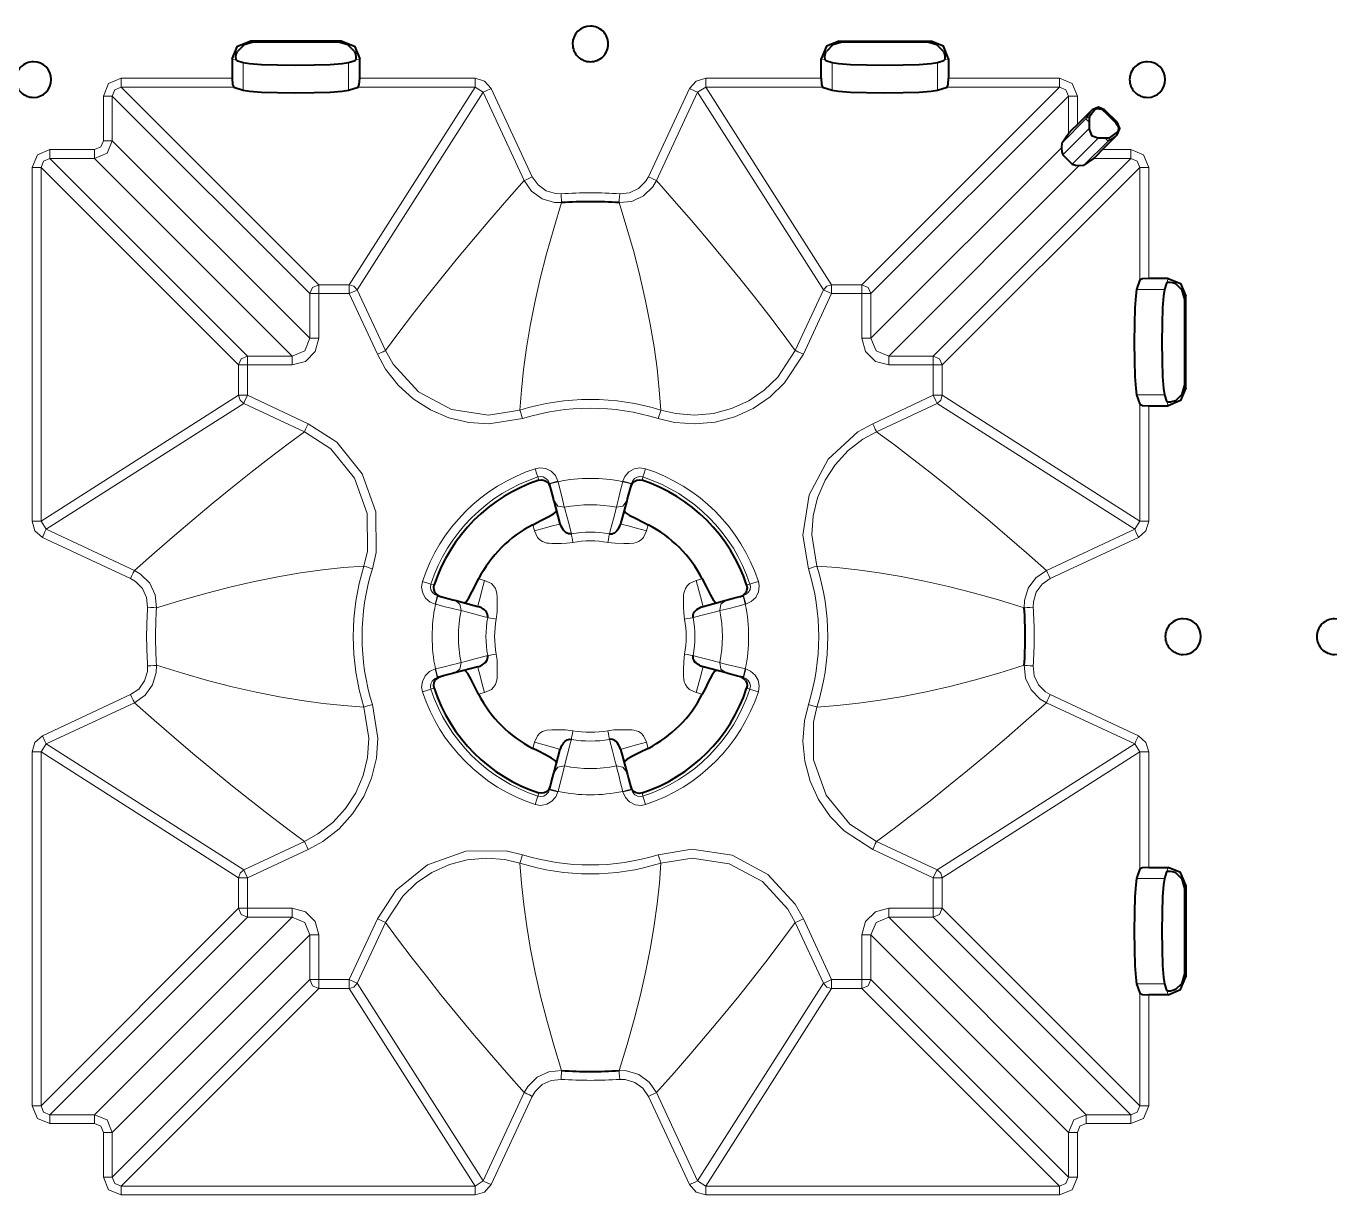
# Model space of a CAD drawing. Header units: millimetres. Extents: x 0 to 2941, y -405 to 1422.
# Drawn here: x 985.7 to 1132, y 135.5 to 266.7 of the extents above; entities that cross this region are included whole.
import ezdxf

# ---------------------------------------------------------------- set-up
doc = ezdxf.new("R2010")
doc.units = ezdxf.units.MM
doc.layers.add('FINE', color=9, linetype='Continuous')
doc.layers.add('OUTLINE', color=7, linetype='Continuous')

msp = doc.modelspace()

# ---------------------------------------------------------------- linework, layer by layer
at = {"layer": 'FINE', "lineweight": 9}
for p, q in [((1010.89, 265), (1011.24, 264.88)), ((1020.81, 264.88), (1021.17, 265)), ((1077.32, 264.88), (1076.97, 265)), ((1087.25, 265), (1086.89, 264.88)), ((1009.36, 262.86), (1008.88, 263.01)), ((1010.12, 259.49), (1010.12, 262.59)), ((1021.93, 262.59), (1021.93, 259.49)), ((1023.18, 263.01), (1022.69, 262.86)), ((1074.96, 263.01), (1075.44, 262.86)), ((1076.2, 262.59), (1076.2, 259.49)), ((1088.02, 259.49), (1088.02, 262.59)), ((1088.77, 262.86), (1089.26, 263.01)), ((996.42, 260.84), (1008.88, 260.84)), ((1023.18, 260.84), (1036.13, 260.84)), ((1062.01, 260.84), (1074.96, 260.84)), ((1089.26, 260.84), (1101.71, 260.84)), ((996.42, 259.84), (1018.59, 237.67)), ((1009.04, 259.84), (996.42, 259.84)), ((1022, 237.67), (1036.13, 259.84)), ((1037.03, 259.26), (1022.91, 237.09)), ((1036.13, 259.84), (1023.01, 259.84)), ((1037.03, 259.26), (1036.13, 259.84)), ((1041.65, 249.36), (1037.03, 259.26)), ((1037.94, 259.68), (1042.55, 249.78)), ((1055.58, 249.78), (1060.2, 259.68)), ((1061.1, 259.26), (1056.48, 249.36)), ((1062.01, 259.84), (1061.1, 259.26)), ((1075.23, 237.09), (1061.1, 259.26)), ((1062.01, 259.84), (1076.13, 237.67)), ((1075.12, 259.84), (1062.01, 259.84)), ((1079.54, 237.67), (1101.71, 259.84)), ((1101.71, 259.84), (1089.09, 259.84)), ((994.42, 253.83), (994.42, 258.84)), ((1017.59, 236.67), (995.42, 258.84)), ((995.42, 258.84), (995.42, 253.83)), ((1103.71, 258.84), (1103.71, 255.66)), ((1104.66, 256.27), (1101.96, 253.57)), ((1106.67, 257.16), (1106.77, 257.31)), ((1102.06, 252.25), (1105.02, 255.21)), ((1108.19, 255.9), (1108.04, 255.8)), ((1106.08, 254.14), (1103.13, 251.18)), ((1104.44, 251.08), (1107.15, 253.79)), ((1107.15, 253.79), (1108.19, 254.48)), ((988.42, 252.84), (993.42, 252.84)), ((988.42, 251.84), (1010.59, 229.67)), ((993.42, 251.84), (988.42, 251.84)), ((1015.6, 229.67), (993.42, 251.84)), ((1106.54, 252.84), (1109.71, 252.84)), ((1009.59, 228.67), (987.42, 250.84)), ((987.42, 250.84), (987.42, 211.13)), ((1110.71, 250.84), (1088.54, 228.67)), ((1110.71, 238.22), (1110.71, 250.84)), ((1111.71, 250.84), (1111.71, 238.38)), ((1018.59, 237.67), (1022, 237.67)), ((1022.91, 237.09), (1026.08, 230.28)), ((1072.06, 230.28), (1075.23, 237.09)), ((1076.13, 237.67), (1079.54, 237.67)), ((1110.36, 237.14), (1113.47, 237.14)), ((1113.73, 237.9), (1113.89, 238.38)), ((1115.87, 236.37), (1115.76, 236.02)), ((1009.59, 225.26), (1009.59, 228.67)), ((1010.59, 229.67), (1015.6, 229.67)), ((1088.54, 228.67), (1088.54, 225.26)), ((1113.47, 225.32), (1110.36, 225.32)), ((1115.76, 226.44), (1115.87, 226.09)), ((987.42, 211.13), (1009.59, 225.26)), ((1010.17, 224.35), (988, 210.23)), ((1016.97, 221.18), (1010.17, 224.35)), ((1087.96, 224.35), (1081.16, 221.18)), ((1110.14, 210.23), (1087.96, 224.35)), ((1088.54, 225.26), (1110.71, 211.13)), ((1110.71, 211.13), (1110.71, 224.25)), ((1113.89, 224.08), (1113.73, 224.56)), ((1045.43, 215.62), (1045.44, 215.57)), ((987.42, 211.13), (988, 210.23)), ((1042.78, 210.06), (1042.6, 210.74)), ((1055.54, 210.74), (1055.35, 210.06)), ((1110.14, 210.23), (1110.71, 211.13)), ((997.48, 204.7), (987.57, 209.32)), ((988, 210.23), (997.9, 205.61)), ((1110.56, 209.32), (1100.66, 204.7)), ((1036.52, 204.66), (1037.2, 204.48)), ((1060.93, 204.48), (1061.62, 204.66)), ((1031.68, 201.81), (1031.64, 201.83)), ((1066.5, 201.83), (1066.45, 201.81)), ((1031.64, 194.56), (1031.68, 194.57)), ((1066.45, 194.57), (1066.5, 194.56)), ((987.57, 187.06), (997.48, 191.68)), ((1037.2, 191.91), (1036.52, 191.72)), ((1061.62, 191.72), (1060.93, 191.91)), ((1100.66, 191.68), (1110.56, 187.06)), ((997.9, 190.77), (988, 186.15)), ((1110.14, 186.15), (1100.23, 190.77)), ((988, 186.15), (987.42, 185.25)), ((988, 186.15), (1010.17, 172.03)), ((1042.6, 185.64), (1042.78, 186.33)), ((1055.35, 186.33), (1055.54, 185.64)), ((1087.96, 172.03), (1110.14, 186.15)), ((1110.71, 185.25), (1110.14, 186.15)), ((986.42, 145.54), (986.42, 185.25)), ((1009.59, 171.12), (987.42, 185.25)), ((987.42, 185.25), (987.42, 145.54)), ((1110.71, 185.25), (1088.54, 171.12)), ((1110.71, 172.13), (1110.71, 185.25)), ((1111.71, 185.25), (1111.71, 172.3)), ((1045.44, 180.81), (1045.43, 180.76)), ((1052.7, 180.76), (1052.69, 180.81)), ((1010.17, 172.03), (1016.97, 175.2)), ((1017.39, 174.3), (1010.59, 171.12)), ((1081.16, 175.2), (1087.96, 172.03)), ((1113.89, 172.3), (1113.73, 171.82)), ((1009.59, 167.71), (1009.59, 171.12)), ((1010.59, 171.12), (1010.59, 167.71)), ((1088.54, 171.12), (1088.54, 167.71)), ((1113.47, 171.06), (1110.36, 171.06)), ((1115.76, 169.94), (1115.87, 170.29)), ((987.42, 145.54), (1009.59, 167.71)), ((1010.59, 167.71), (1015.6, 167.71)), ((1088.54, 167.71), (1110.71, 145.54)), ((1075.23, 159.29), (1072.06, 166.1)), ((1082.54, 166.72), (1104.71, 144.54)), ((1087.54, 166.72), (1082.54, 166.72)), ((1109.71, 144.54), (1087.54, 166.72)), ((1017.59, 164.72), (995.42, 142.55)), ((1017.59, 159.71), (1017.59, 164.72)), ((1018.59, 164.72), (1018.59, 159.71)), ((1102.71, 142.55), (1080.54, 164.72)), ((1080.54, 164.72), (1080.54, 159.71)), ((995.42, 137.54), (1017.59, 159.71)), ((1115.87, 160.01), (1115.76, 160.36)), ((1018.59, 158.72), (996.42, 136.54)), ((1022, 158.72), (1018.59, 158.72)), ((1036.13, 136.54), (1022, 158.72)), ((1022.91, 159.29), (1037.03, 137.12)), ((1061.1, 137.12), (1075.23, 159.29)), ((1076.13, 158.72), (1062.01, 136.54)), ((1079.54, 158.72), (1076.13, 158.72)), ((1101.71, 136.54), (1079.54, 158.72)), ((1110.36, 159.24), (1113.47, 159.24)), ((1110.71, 145.54), (1110.71, 158.17)), ((1113.73, 158.48), (1113.89, 158)), ((1111.71, 158), (1111.71, 145.54)), ((1037.03, 137.12), (1041.65, 147.02)), ((1042.55, 146.6), (1037.94, 136.7)), ((1060.2, 136.7), (1055.58, 146.6)), ((1056.48, 147.02), (1061.1, 137.12)), ((993.42, 143.55), (988.42, 143.55)), ((1104.71, 144.54), (1109.71, 144.54)), ((1109.71, 143.55), (1104.71, 143.55)), ((994.42, 137.54), (994.42, 142.55)), ((1103.71, 142.55), (1103.71, 137.54)), ((1036.13, 136.54), (1037.03, 137.12)), ((1061.1, 137.12), (1062.01, 136.54)), ((1062.01, 136.54), (1101.71, 136.54)), ((1036.13, 135.55), (996.42, 135.55)), ((1101.71, 135.55), (1062.01, 135.55))]:
    msp.add_line(p, q, dxfattribs=at)
for points in [[(994.42, 258.84), (995.01, 260.25), (996.42, 260.84)], [(996.42, 259.84), (996.42, 260.15), (996.42, 260.84)], [(1036.13, 260.84), (1036.13, 260.15), (1036.13, 259.84)], [(1036.13, 260.84), (1037.2, 260.52), (1037.94, 259.68)], [(1060.2, 259.68), (1060.93, 260.52), (1062.01, 260.84)], [(1062.01, 260.84), (1062.01, 260.15), (1062.01, 259.84)], [(1101.71, 260.84), (1101.71, 260.15), (1101.71, 259.84)], [(1101.71, 260.84), (1103.13, 260.25), (1103.71, 258.84)], [(996.42, 259.84), (995.71, 259.55), (995.42, 258.84)], [(1037.94, 259.68), (1037.31, 259.39), (1037.03, 259.26)], [(1060.2, 259.68), (1060.82, 259.39), (1061.1, 259.26)], [(1102.71, 258.84), (1102.42, 259.55), (1101.71, 259.84)], [(995.42, 258.84), (995.11, 258.84), (994.42, 258.84)], [(1102.71, 254.64), (1102.71, 258.84), (1080.54, 236.67), (1080.54, 231.66), (1101.92, 253.04)], [(1102.71, 258.84), (1103.02, 258.84), (1103.71, 258.84)], [(1105.36, 257.31), (1104.66, 256.27), (1104.85, 256.42), (1105.07, 256.51)], [(1105.02, 255.91), (1104.76, 256.17), (1104.66, 256.27)], [(995.42, 253.83), (994.83, 252.42), (993.42, 251.84)], [(993.42, 252.84), (994.13, 253.13), (994.42, 253.83)], [(995.42, 253.83), (995.11, 253.83), (994.42, 253.83)], [(995.42, 253.83), (1017.59, 231.66), (1017.59, 236.67)], [(1107.15, 253.79), (1107.05, 253.89), (1106.79, 254.15)], [(1107.15, 253.79), (1107.29, 253.98), (1107.39, 254.19)], [(986.42, 250.84), (987.01, 252.25), (988.42, 252.84)], [(988.42, 251.84), (987.71, 251.55), (987.42, 250.84)], [(988.42, 251.84), (988.42, 252.15), (988.42, 252.84)], [(993.42, 251.84), (993.42, 252.15), (993.42, 252.84)], [(1087.54, 229.67), (1109.71, 251.84), (1105.52, 251.84)], [(1109.71, 252.84), (1109.71, 252.15), (1109.71, 251.84)], [(1109.71, 252.84), (1111.13, 252.25), (1111.71, 250.84)], [(1110.71, 250.84), (1110.42, 251.55), (1109.71, 251.84)], [(987.42, 250.84), (987.11, 250.84), (986.42, 250.84)], [(987.57, 209.32), (986.73, 210.06), (986.42, 211.13), (986.42, 250.84)], [(1103.91, 251.04), (1082.54, 229.67), (1087.54, 229.67)], [(1110.71, 250.84), (1111.02, 250.84), (1111.71, 250.84)], [(1026.08, 230.28), (1027.57, 232.3), (1029.12, 234.34), (1030.74, 236.42), (1032.43, 238.52), (1034.17, 240.66), (1035.95, 242.79), (1037.79, 244.95), (1039.69, 247.14), (1041.65, 249.36)], [(1042.55, 249.78), (1042.22, 249.62), (1041.93, 249.49), (1041.73, 249.4), (1041.65, 249.36)], [(1045.84, 246.88), (1045.03, 246.9), (1043.64, 247.31), (1042.47, 248.17), (1041.65, 249.36)], [(1042.55, 249.78), (1043.19, 248.86), (1044.09, 248.21), (1045.15, 247.89), (1045.78, 247.87)], [(1056.48, 249.36), (1056.07, 248.66), (1055.04, 247.64), (1053.73, 247.02), (1052.29, 246.88)], [(1052.36, 247.87), (1053.46, 247.99), (1054.47, 248.46), (1055.26, 249.24), (1055.58, 249.78)], [(1055.58, 249.78), (1055.91, 249.62), (1056.2, 249.49), (1056.4, 249.4), (1056.48, 249.36)], [(1056.48, 249.36), (1058.48, 247.1), (1060.41, 244.87), (1062.28, 242.67), (1064.09, 240.51), (1065.83, 238.37), (1067.48, 236.3), (1069.07, 234.27), (1070.59, 232.26), (1072.06, 230.28)], [(1045.78, 247.87), (1045.8, 247.5), (1045.82, 247.19), (1045.84, 246.97), (1045.84, 246.88)], [(1052.36, 247.87), (1052.33, 247.5), (1052.31, 247.19), (1052.3, 246.97), (1052.29, 246.88)], [(1045.84, 246.88), (1044.95, 243.97), (1044.15, 241.14), (1043.44, 238.37), (1042.83, 235.68), (1042.32, 233.07), (1041.9, 230.58), (1041.57, 228.17), (1041.33, 225.85), (1041.16, 223.61)], [(1056.97, 223.61), (1056.8, 225.89), (1056.55, 228.26), (1056.21, 230.72), (1055.78, 233.25), (1055.26, 235.87), (1054.65, 238.52), (1053.96, 241.24), (1053.17, 244.02), (1052.29, 246.88)], [(1017.59, 236.67), (1017.89, 237.37), (1018.59, 237.67)], [(1018.59, 236.67), (1018.59, 237.35), (1018.59, 237.67)], [(1022, 236.67), (1022, 237.35), (1022, 237.67)], [(1022, 237.67), (1022.54, 237.51), (1022.91, 237.09)], [(1022, 236.67), (1022.62, 236.96), (1022.91, 237.09)], [(1075.23, 237.09), (1075.6, 237.51), (1076.13, 237.67)], [(1076.13, 236.67), (1075.51, 236.96), (1075.23, 237.09)], [(1076.13, 236.67), (1076.13, 237.35), (1076.13, 237.67)], [(1080.54, 236.67), (1080.23, 236.67), (1079.54, 236.67), (1079.54, 237.35), (1079.54, 237.67)], [(1079.54, 237.67), (1080.25, 237.37), (1080.54, 236.67)], [(1018.59, 236.67), (1017.9, 236.67), (1017.59, 236.67)], [(1015.6, 229.67), (1017.01, 230.25), (1017.59, 231.66)], [(1018.59, 231.66), (1017.9, 231.66), (1017.59, 231.66)], [(1080.54, 231.66), (1080.23, 231.66), (1079.54, 231.66)], [(1080.54, 231.66), (1081.12, 230.25), (1082.54, 229.67)], [(1025.17, 229.86), (1025.51, 230.02), (1025.8, 230.15), (1025.99, 230.25), (1026.08, 230.28)], [(1026.08, 230.28), (1026.92, 228.76), (1029.78, 225.66), (1033.49, 223.68), (1037.65, 223.05), (1041.16, 223.61)], [(1056.97, 223.61), (1058.67, 223.21), (1060.75, 223.04), (1062.88, 223.24), (1064.89, 223.77), (1066.84, 224.66), (1068.57, 225.83), (1070.11, 227.31), (1072.06, 230.28)], [(1072.96, 229.86), (1072.63, 230.02), (1072.34, 230.15), (1072.14, 230.25), (1072.06, 230.28)], [(1009.59, 228.67), (1009.89, 229.37), (1010.59, 229.67)], [(1010.59, 228.67), (1009.9, 228.67), (1009.59, 228.67)], [(1010.59, 228.67), (1010.59, 229.35), (1010.59, 229.67)], [(1015.6, 228.67), (1015.6, 229.35), (1015.6, 229.67)], [(1082.54, 229.67), (1082.54, 229.35), (1082.54, 228.67)], [(1087.54, 229.67), (1087.54, 229.35), (1087.54, 228.67)], [(1087.54, 229.67), (1088.25, 229.37), (1088.54, 228.67)], [(1088.54, 228.67), (1088.23, 228.67), (1087.54, 228.67)], [(1010.59, 225.26), (1009.9, 225.26), (1009.59, 225.26)], [(1010.17, 224.35), (1009.75, 224.72), (1009.59, 225.26)], [(1010.59, 225.26), (1010.3, 224.63), (1010.17, 224.35)], [(1088.54, 225.26), (1088.23, 225.26), (1087.54, 225.26)], [(1087.96, 224.35), (1087.83, 224.63), (1087.54, 225.26)], [(1088.54, 225.26), (1088.38, 224.72), (1087.96, 224.35)], [(1111.71, 224.08), (1111.71, 211.13), (1111.4, 210.06), (1110.56, 209.32)], [(1041.46, 222.66), (1041.35, 223.01), (1041.26, 223.31), (1041.19, 223.52), (1041.16, 223.61)], [(1056.67, 222.66), (1056.78, 223.01), (1056.88, 223.31), (1056.94, 223.52), (1056.97, 223.61)], [(997.9, 205.61), (1000.16, 207.6), (1002.39, 209.54), (1004.59, 211.41), (1006.75, 213.21), (1008.89, 214.95), (1010.95, 216.6), (1012.99, 218.19), (1015, 219.71), (1016.97, 221.18)], [(1017.39, 222.08), (1017.24, 221.75), (1017.1, 221.46), (1017.01, 221.26), (1016.97, 221.18)], [(1023.65, 206.09), (1024.05, 207.79), (1024.02, 212), (1022.6, 215.97), (1019.95, 219.24), (1016.97, 221.18)], [(1081.16, 221.18), (1079.63, 220.33), (1077.99, 219.06), (1076.54, 217.48), (1075.4, 215.73), (1074.56, 213.77), (1074.07, 211.74), (1073.92, 209.6), (1074.49, 206.09)], [(1081.16, 221.18), (1081.12, 221.26), (1081.03, 221.46), (1080.89, 221.75), (1080.74, 222.08)], [(1081.16, 221.18), (1083.17, 219.69), (1085.22, 218.13), (1087.29, 216.51), (1089.4, 214.83), (1091.54, 213.08), (1093.66, 211.31), (1095.82, 209.47), (1098.01, 207.57), (1100.23, 205.61), (1110.14, 210.23)], [(1042.87, 217.03), (1043.38, 217.13), (1044.05, 217.05), (1044.66, 216.74), (1045.14, 216.25), (1045.43, 215.62)], [(1042.87, 217.03), (1043.07, 216.42), (1043.18, 216.1)], [(1052.69, 215.57), (1052.7, 215.62), (1052.94, 216.17), (1053.38, 216.68), (1053.96, 217.01), (1054.61, 217.13), (1055.26, 217.03)], [(1055.26, 217.03), (1055.06, 216.42), (1054.96, 216.1)], [(1044.47, 215.36), (1044.32, 215.69), (1044.08, 215.94), (1043.77, 216.1), (1043.43, 216.15), (1043.18, 216.1), (1043.23, 215.9), (1043.27, 215.73)], [(1045.43, 215.62), (1044.75, 215.44), (1044.47, 215.36)], [(1045.44, 215.57), (1044.76, 215.39), (1044.48, 215.32)], [(1045.44, 215.57), (1045.68, 214.61), (1045.89, 213.75), (1046.05, 213.1), (1046.14, 212.73), (1046.15, 212.7)], [(1051.98, 212.7), (1052.06, 213.03), (1052.21, 213.65), (1052.42, 214.48), (1052.65, 215.44), (1052.69, 215.57)], [(1052.69, 215.57), (1053.37, 215.39), (1053.66, 215.32)], [(1052.7, 215.62), (1053.38, 215.44), (1053.67, 215.36)], [(1054.86, 215.73), (1054.95, 216.06), (1054.96, 216.1), (1054.63, 216.15), (1054.3, 216.08), (1054.01, 215.91), (1053.79, 215.64), (1053.67, 215.36)], [(1046.15, 212.7), (1045.43, 212.83), (1044.99, 213.41)], [(1046.15, 212.7), (1046.24, 212.37), (1046.59, 211.02), (1046.93, 209.72)], [(1051.2, 209.72), (1051.29, 210.06), (1051.64, 211.41), (1051.98, 212.7)], [(1051.98, 212.7), (1052.71, 212.83), (1053.14, 213.41)], [(987.42, 211.13), (987.11, 211.13), (986.42, 211.13)], [(1045.68, 210.83), (1045.46, 210.77), (1044.83, 210.6), (1043.89, 210.35), (1042.78, 210.06)], [(1055.35, 210.06), (1054.24, 210.35), (1053.3, 210.6), (1052.67, 210.77), (1052.45, 210.83)], [(1110.71, 211.13), (1111.02, 211.13), (1111.71, 211.13)], [(988, 210.23), (987.86, 209.94), (987.57, 209.32)], [(1042.78, 210.06), (1043.13, 209.31), (1043.38, 209.04), (1043.68, 208.85), (1044.19, 208.69), (1044.43, 208.66), (1044.72, 208.64), (1045.13, 208.64), (1045.81, 208.65), (1046.42, 208.67), (1047.11, 208.75)], [(1046.93, 209.72), (1046.95, 209.6), (1046.99, 209.39), (1047.05, 209.09), (1047.11, 208.75)], [(1051.02, 208.75), (1051.85, 208.67), (1052.81, 208.64), (1053.42, 208.64), (1053.94, 208.69), (1054.21, 208.75), (1054.45, 208.85), (1054.75, 209.04), (1055.01, 209.31), (1055.35, 210.06)], [(1051.2, 209.72), (1051.18, 209.6), (1051.14, 209.39), (1051.08, 209.09), (1051.02, 208.75)], [(1110.14, 210.23), (1110.27, 209.94), (1110.56, 209.32)], [(997.9, 205.61), (997.86, 205.53), (997.77, 205.33), (997.63, 205.04), (997.48, 204.7)], [(997.9, 205.61), (998.6, 205.2), (999.62, 204.17), (1000.23, 202.86), (1000.38, 201.41)], [(1023.65, 206.09), (1021.37, 205.93), (1019, 205.67), (1016.54, 205.33), (1014, 204.9), (1011.38, 204.38), (1008.74, 203.78), (1006.02, 203.08), (1003.23, 202.29), (1000.38, 201.41)], [(1024.6, 205.8), (1024.25, 205.91), (1023.94, 206), (1023.73, 206.07), (1023.65, 206.09)], [(1074.49, 206.09), (1074.4, 206.07), (1074.19, 206), (1073.89, 205.91), (1073.53, 205.8)], [(1097.75, 201.41), (1094.85, 202.31), (1092.01, 203.11), (1089.25, 203.81), (1086.56, 204.42), (1083.95, 204.94), (1081.46, 205.36), (1079.05, 205.69), (1076.73, 205.93), (1074.49, 206.09)], [(1097.75, 201.41), (1097.78, 202.23), (1098.19, 203.61), (1099.04, 204.78), (1100.23, 205.61)], [(1100.23, 205.61), (1100.27, 205.53), (1100.36, 205.33), (1100.5, 205.04), (1100.66, 204.7)], [(999.38, 201.48), (999.27, 202.59), (998.8, 203.59), (998.02, 204.39), (997.48, 204.7)], [(1031.64, 201.83), (1031.09, 202.06), (1030.58, 202.5), (1030.25, 203.08), (1030.13, 203.73), (1030.22, 204.39)], [(1030.22, 204.39), (1030.83, 204.19), (1031.16, 204.08)], [(1031.16, 204.08), (1031.11, 203.75), (1031.18, 203.43), (1031.35, 203.14), (1031.61, 202.91), (1031.89, 202.79)], [(1031.53, 203.98), (1031.19, 204.07), (1031.16, 204.08)], [(1037.2, 204.48), (1036.9, 203.37), (1036.65, 202.43), (1036.48, 201.8), (1036.42, 201.58)], [(1038.5, 200.15), (1038.59, 200.97), (1038.61, 201.93), (1038.61, 202.54), (1038.57, 203.06), (1038.51, 203.33), (1038.41, 203.57), (1038.21, 203.88), (1037.95, 204.13), (1037.2, 204.48)], [(1060.93, 204.48), (1060.19, 204.13), (1059.92, 203.88), (1059.72, 203.57), (1059.56, 203.06), (1059.53, 202.83), (1059.52, 202.54), (1059.52, 202.13), (1059.53, 201.44), (1059.55, 200.84), (1059.63, 200.15)], [(1060.93, 204.48), (1061.23, 203.37), (1061.48, 202.43), (1061.65, 201.8), (1061.71, 201.58)], [(1067.91, 204.39), (1068.01, 203.88), (1067.93, 203.21), (1067.62, 202.59), (1067.12, 202.11), (1066.5, 201.83)], [(1066.97, 204.08), (1066.78, 204.03), (1066.6, 203.98)], [(1067.91, 204.39), (1067.3, 204.19), (1066.97, 204.08)], [(1100.66, 204.7), (1099.74, 204.07), (1099.09, 203.17), (1098.77, 202.1), (1098.75, 201.48)], [(1031.64, 201.83), (1031.82, 202.51), (1031.89, 202.79)], [(1031.68, 201.81), (1031.87, 202.5), (1031.94, 202.78)], [(1034.55, 201.11), (1034.43, 201.83), (1033.85, 202.27)], [(1063.58, 201.11), (1063.71, 201.83), (1064.29, 202.27)], [(1066.45, 201.81), (1066.27, 202.5), (1066.19, 202.78)], [(1066.5, 201.83), (1066.31, 202.51), (1066.24, 202.79)], [(1000.38, 201.41), (1000.29, 201.42), (1000.07, 201.44), (999.75, 201.46), (999.38, 201.48)], [(1037.54, 200.33), (1037.2, 200.41), (1035.85, 200.77), (1034.55, 201.11), (1034.22, 201.19), (1033.61, 201.34), (1032.78, 201.54), (1031.82, 201.78), (1031.68, 201.81)], [(1063.58, 201.11), (1063.24, 201.02), (1061.9, 200.67), (1060.6, 200.33)], [(1066.45, 201.81), (1065.48, 201.57), (1064.63, 201.36), (1063.98, 201.2), (1063.61, 201.11), (1063.58, 201.11)], [(1097.75, 201.41), (1097.84, 201.42), (1098.06, 201.44), (1098.38, 201.46), (1098.75, 201.48)], [(1037.54, 200.33), (1037.65, 200.3), (1037.87, 200.26), (1038.17, 200.21), (1038.5, 200.15)], [(1059.63, 200.15), (1059.97, 200.21), (1060.26, 200.26), (1060.48, 200.3), (1060.6, 200.33)], [(1034.55, 195.27), (1034.89, 195.36), (1036.24, 195.72), (1037.54, 196.06)], [(1037.2, 191.91), (1037.95, 192.25), (1038.21, 192.5), (1038.41, 192.81), (1038.57, 193.32), (1038.6, 193.55), (1038.61, 193.84), (1038.62, 194.25), (1038.6, 194.94), (1038.59, 195.55), (1038.5, 196.23)], [(1037.54, 196.06), (1037.65, 196.08), (1037.87, 196.12), (1038.17, 196.17), (1038.5, 196.23)], [(1059.63, 196.23), (1059.54, 195.41), (1059.52, 194.45), (1059.52, 193.84), (1059.56, 193.32), (1059.63, 193.05), (1059.72, 192.81), (1059.92, 192.5), (1060.19, 192.25), (1060.93, 191.91)], [(1059.63, 196.23), (1059.97, 196.17), (1060.26, 196.12), (1060.48, 196.08), (1060.6, 196.06)], [(1060.6, 196.06), (1060.93, 195.97), (1062.28, 195.61), (1063.58, 195.27)], [(997.48, 191.68), (998.39, 192.31), (999.05, 193.21), (999.37, 194.28), (999.38, 194.9)], [(1000.38, 194.97), (1000.36, 194.15), (999.94, 192.77), (999.09, 191.6), (997.9, 190.77)], [(1000.38, 194.97), (1000.29, 194.96), (1000.07, 194.95), (999.75, 194.92), (999.38, 194.9)], [(1000.38, 194.97), (1003.29, 194.07), (1006.12, 193.27), (1008.88, 192.57), (1011.57, 191.96), (1014.19, 191.44), (1016.67, 191.03), (1019.08, 190.7), (1021.41, 190.45), (1023.65, 190.29)], [(1031.68, 194.57), (1032.65, 194.81), (1033.51, 195.02), (1034.16, 195.18), (1034.53, 195.27), (1034.55, 195.27)], [(1033.85, 194.11), (1034.43, 194.55), (1034.55, 195.27)], [(1036.42, 194.8), (1036.48, 194.58), (1036.65, 193.95), (1036.9, 193.01), (1037.2, 191.91)], [(1060.93, 191.91), (1061.23, 193.01), (1061.48, 193.95), (1061.65, 194.58), (1061.71, 194.8)], [(1063.58, 195.27), (1063.91, 195.19), (1064.52, 195.04), (1065.36, 194.84), (1066.31, 194.6), (1066.45, 194.57)], [(1064.29, 194.11), (1063.71, 194.55), (1063.58, 195.27)], [(1074.49, 190.29), (1076.77, 190.45), (1079.14, 190.71), (1081.59, 191.05), (1084.13, 191.48), (1086.75, 192), (1089.4, 192.6), (1092.11, 193.3), (1094.9, 194.09), (1097.75, 194.97)], [(1097.75, 194.97), (1097.84, 194.96), (1098.06, 194.95), (1098.38, 194.92), (1098.75, 194.9)], [(1100.23, 190.77), (1099.53, 191.18), (1098.52, 192.22), (1097.9, 193.53), (1097.75, 194.97)], [(1098.75, 194.9), (1098.86, 193.79), (1099.34, 192.79), (1100.12, 191.99), (1100.66, 191.68)], [(1030.22, 191.99), (1030.13, 192.5), (1030.21, 193.17), (1030.51, 193.79), (1031.01, 194.27), (1031.64, 194.56)], [(1031.89, 193.59), (1031.57, 193.44), (1031.31, 193.2), (1031.16, 192.89), (1031.11, 192.56), (1031.16, 192.3)], [(1031.89, 193.59), (1031.82, 193.87), (1031.64, 194.56)], [(1031.94, 193.6), (1031.87, 193.88), (1031.68, 194.57)], [(1066.19, 193.6), (1066.27, 193.88), (1066.45, 194.57)], [(1066.24, 193.59), (1066.31, 193.87), (1066.5, 194.56)], [(1066.6, 192.4), (1066.94, 192.31), (1066.97, 192.3), (1067.02, 192.63), (1066.96, 192.95), (1066.78, 193.25), (1066.52, 193.47), (1066.24, 193.59)], [(1066.5, 194.56), (1067.04, 194.32), (1067.55, 193.88), (1067.88, 193.3), (1068.01, 192.65), (1067.91, 191.99)], [(997.9, 190.77), (997.86, 190.86), (997.77, 191.06), (997.63, 191.34), (997.48, 191.68)], [(1031.16, 192.3), (1030.83, 192.19), (1030.22, 191.99)], [(1031.16, 192.3), (1031.35, 192.35), (1031.53, 192.4)], [(1066.97, 192.3), (1067.3, 192.19), (1067.91, 191.99)], [(1100.23, 190.77), (1100.27, 190.86), (1100.36, 191.06), (1100.5, 191.34), (1100.66, 191.68)], [(1016.97, 175.2), (1014.96, 176.69), (1012.92, 178.25), (1010.84, 179.87), (1008.73, 181.55), (1006.6, 183.3), (1004.47, 185.07), (1002.31, 186.91), (1000.12, 188.81), (997.9, 190.77)], [(1016.97, 175.2), (1018.5, 176.05), (1020.15, 177.32), (1021.6, 178.9), (1022.73, 180.65), (1023.57, 182.62), (1024.06, 184.64), (1024.21, 186.78), (1023.65, 190.29)], [(1024.6, 190.58), (1025.21, 186.8), (1025.06, 184.55), (1024.52, 182.3), (1023.64, 180.23), (1022.39, 178.29), (1020.87, 176.63), (1019.04, 175.21), (1017.39, 174.3)], [(1024.6, 190.58), (1024.25, 190.47), (1023.94, 190.38), (1023.73, 190.31), (1023.65, 190.29)], [(1074.49, 190.29), (1074.4, 190.31), (1074.19, 190.38), (1073.89, 190.47), (1073.53, 190.58)], [(1074.49, 190.29), (1074.09, 188.59), (1074.11, 184.38), (1075.53, 180.41), (1078.19, 177.14), (1081.16, 175.2)], [(1100.23, 190.77), (1097.97, 188.78), (1095.75, 186.84), (1093.55, 184.97), (1091.38, 183.17), (1089.25, 181.43), (1087.18, 179.78), (1085.14, 178.19), (1083.14, 176.67), (1081.16, 175.2)], [(1047.11, 187.63), (1046.28, 187.72), (1045.33, 187.74), (1044.72, 187.74), (1044.19, 187.69), (1043.93, 187.63), (1043.68, 187.53), (1043.38, 187.34), (1043.13, 187.07), (1042.78, 186.33)], [(1047.11, 187.63), (1047.05, 187.29), (1046.99, 187), (1046.95, 186.78), (1046.93, 186.66)], [(1055.35, 186.33), (1055.01, 187.07), (1054.75, 187.34), (1054.45, 187.53), (1053.94, 187.69), (1053.7, 187.72), (1053.42, 187.74), (1053, 187.74), (1052.32, 187.73), (1051.71, 187.71), (1051.02, 187.63)], [(1051.02, 187.63), (1051.08, 187.29), (1051.14, 187), (1051.18, 186.78), (1051.2, 186.66)], [(986.42, 185.25), (986.73, 186.32), (987.57, 187.06)], [(988, 186.15), (987.86, 186.44), (987.57, 187.06)], [(1042.78, 186.33), (1043.89, 186.03), (1044.83, 185.78), (1045.46, 185.61), (1045.68, 185.55)], [(1046.93, 186.66), (1046.84, 186.32), (1046.49, 184.98), (1046.15, 183.68)], [(1051.98, 183.68), (1051.9, 184.01), (1051.54, 185.36), (1051.2, 186.66)], [(1052.45, 185.55), (1052.67, 185.61), (1053.3, 185.78), (1054.24, 186.03), (1055.35, 186.33)], [(1110.14, 186.15), (1110.27, 186.44), (1110.56, 187.06)], [(1110.56, 187.06), (1111.4, 186.32), (1111.71, 185.25)], [(987.42, 185.25), (987.11, 185.25), (986.42, 185.25)], [(1110.71, 185.25), (1111.02, 185.25), (1111.71, 185.25)], [(1044.99, 182.97), (1045.43, 183.55), (1046.15, 183.68)], [(1046.15, 183.68), (1046.07, 183.35), (1045.92, 182.73), (1045.71, 181.9), (1045.48, 180.95), (1045.44, 180.81)], [(1052.69, 180.81), (1052.45, 181.77), (1052.24, 182.63), (1052.08, 183.28), (1051.99, 183.65), (1051.98, 183.68)], [(1053.14, 182.97), (1052.71, 183.55), (1051.98, 183.68)], [(1045.43, 180.76), (1045.2, 180.22), (1044.75, 179.71), (1044.18, 179.37), (1043.52, 179.25), (1042.87, 179.35)], [(1043.18, 180.28), (1043.07, 179.96), (1042.87, 179.35)], [(1043.27, 180.65), (1043.19, 180.32), (1043.18, 180.28), (1043.5, 180.23), (1043.83, 180.3), (1044.12, 180.47), (1044.35, 180.74), (1044.47, 181.02)], [(1044.47, 181.02), (1044.75, 180.94), (1045.43, 180.76)], [(1044.48, 181.07), (1044.76, 180.99), (1045.44, 180.81)], [(1053.66, 181.07), (1053.37, 180.99), (1052.69, 180.81)], [(1053.67, 181.02), (1053.38, 180.94), (1052.7, 180.76)], [(1055.26, 179.35), (1054.75, 179.25), (1054.08, 179.33), (1053.47, 179.64), (1052.99, 180.13), (1052.7, 180.76)], [(1053.67, 181.02), (1053.81, 180.7), (1054.06, 180.44), (1054.36, 180.28), (1054.7, 180.24), (1054.96, 180.28), (1054.91, 180.48), (1054.86, 180.65)], [(1054.96, 180.28), (1055.06, 179.96), (1055.26, 179.35)], [(1017.39, 174.3), (1017.24, 174.63), (1017.1, 174.92), (1017.01, 175.12), (1016.97, 175.2)], [(1081.16, 175.2), (1081.12, 175.12), (1081.03, 174.92), (1080.89, 174.63), (1080.74, 174.3)], [(1041.16, 172.77), (1039.46, 173.17), (1037.39, 173.34), (1035.25, 173.14), (1033.24, 172.61), (1031.29, 171.72), (1029.57, 170.56), (1028.02, 169.07), (1026.08, 166.1)], [(1041.16, 172.77), (1041.19, 172.86), (1041.26, 173.07), (1041.35, 173.37), (1041.46, 173.72)], [(1041.16, 172.77), (1041.33, 170.49), (1041.58, 168.12), (1041.92, 165.66), (1042.35, 163.13), (1042.87, 160.51), (1043.48, 157.86), (1044.17, 155.14), (1044.96, 152.36), (1045.84, 149.5)], [(1052.29, 149.5), (1053.19, 152.41), (1053.99, 155.24), (1054.69, 158.01), (1055.3, 160.7), (1055.81, 163.31), (1056.23, 165.8), (1056.56, 168.21), (1056.81, 170.53), (1056.97, 172.77)], [(1056.97, 172.77), (1056.94, 172.86), (1056.88, 173.07), (1056.78, 173.37), (1056.67, 173.72)], [(1072.06, 166.1), (1071.21, 167.62), (1068.36, 170.72), (1064.64, 172.7), (1060.48, 173.33), (1056.97, 172.77)], [(1009.59, 171.12), (1009.75, 171.66), (1010.17, 172.03)], [(1010.59, 171.12), (1010.3, 171.75), (1010.17, 172.03)], [(1087.96, 172.03), (1087.83, 171.75), (1087.54, 171.12)], [(1087.96, 172.03), (1088.38, 171.66), (1088.54, 171.12)], [(1010.59, 171.12), (1009.9, 171.12), (1009.59, 171.12)], [(1088.54, 171.12), (1088.23, 171.12), (1087.54, 171.12)], [(1010.59, 167.71), (1009.9, 167.71), (1009.59, 167.71)], [(1015.6, 166.72), (1010.59, 166.72), (1009.89, 167.01), (1009.59, 167.71)], [(1010.59, 167.71), (1010.59, 167.03), (1010.59, 166.72)], [(1015.6, 167.71), (1017.09, 167.31), (1018.19, 166.22), (1018.59, 164.72)], [(1015.6, 167.71), (1015.6, 167.03), (1015.6, 166.72)], [(1082.54, 166.72), (1082.54, 167.03), (1082.54, 167.71)], [(1088.54, 167.71), (1088.23, 167.71), (1087.54, 167.71)], [(1087.54, 166.72), (1087.54, 167.03), (1087.54, 167.71)], [(1088.54, 167.71), (1088.25, 167.01), (1087.54, 166.72)], [(1010.59, 166.72), (988.42, 144.54), (993.42, 144.54), (1015.6, 166.72)], [(1017.59, 164.72), (1017.01, 166.13), (1015.6, 166.72)], [(1026.08, 166.1), (1022.91, 159.29), (1022.54, 158.87), (1022, 158.72)], [(1026.08, 166.1), (1025.99, 166.14), (1025.8, 166.23), (1025.51, 166.36), (1025.17, 166.52)], [(1041.65, 147.02), (1039.65, 149.28), (1037.72, 151.51), (1035.85, 153.71), (1034.05, 155.87), (1032.3, 158.01), (1030.66, 160.08), (1029.07, 162.11), (1027.54, 164.12), (1026.08, 166.1)], [(1072.06, 166.1), (1070.56, 164.08), (1069.01, 162.04), (1067.39, 159.96), (1065.71, 157.86), (1063.96, 155.72), (1062.18, 153.59), (1060.35, 151.43), (1058.45, 149.24), (1056.48, 147.02)], [(1072.06, 166.1), (1072.14, 166.14), (1072.34, 166.23), (1072.63, 166.36), (1072.96, 166.52)], [(1082.54, 166.72), (1081.12, 166.13), (1080.54, 164.72)], [(1018.59, 164.72), (1017.9, 164.72), (1017.59, 164.72)], [(1080.54, 164.72), (1080.23, 164.72), (1079.54, 164.72)], [(1018.59, 159.71), (1017.9, 159.71), (1017.59, 159.71)], [(1018.59, 158.72), (1017.89, 159.01), (1017.59, 159.71)], [(1018.59, 158.72), (1018.59, 159.03), (1018.59, 159.71)], [(1022.91, 159.29), (1022.62, 159.42), (1022, 159.71)], [(1022, 158.72), (1022, 159.03), (1022, 159.71)], [(1075.23, 159.29), (1075.51, 159.42), (1076.13, 159.71)], [(1076.13, 158.72), (1076.13, 159.03), (1076.13, 159.71)], [(1080.54, 159.71), (1080.23, 159.71), (1079.54, 159.71)], [(1079.54, 158.72), (1079.54, 159.03), (1079.54, 159.71)], [(1080.54, 159.71), (1080.25, 159.01), (1079.54, 158.72)], [(1080.54, 159.71), (1102.71, 137.54), (1102.71, 142.55)], [(1076.13, 158.72), (1075.6, 158.87), (1075.23, 159.29)], [(1041.65, 147.02), (1042.06, 147.72), (1043.09, 148.74), (1044.4, 149.36), (1045.84, 149.5)], [(1045.84, 149.5), (1045.84, 149.41), (1045.82, 149.19), (1045.8, 148.88), (1045.78, 148.51)], [(1052.29, 149.5), (1052.3, 149.41), (1052.31, 149.19), (1052.33, 148.88), (1052.36, 148.51)], [(1052.29, 149.5), (1053.1, 149.48), (1054.49, 149.07), (1055.66, 148.21), (1056.48, 147.02)], [(1045.78, 148.51), (1044.67, 148.39), (1043.66, 147.92), (1042.87, 147.14), (1042.55, 146.6)], [(1055.58, 146.6), (1054.95, 147.52), (1054.05, 148.17), (1052.98, 148.49), (1052.36, 148.51)], [(1041.65, 147.02), (1041.73, 146.99), (1041.93, 146.89), (1042.22, 146.76), (1042.55, 146.6)], [(1056.48, 147.02), (1056.4, 146.99), (1056.2, 146.89), (1055.91, 146.76), (1055.58, 146.6)], [(987.42, 145.54), (987.11, 145.54), (986.42, 145.54)], [(988.42, 143.55), (987.01, 144.13), (986.42, 145.54)], [(987.42, 145.54), (987.71, 144.83), (988.42, 144.54)], [(1109.71, 144.54), (1110.42, 144.83), (1110.71, 145.54)], [(1111.71, 145.54), (1111.13, 144.13), (1109.71, 143.55)], [(1110.71, 145.54), (1111.02, 145.54), (1111.71, 145.54)], [(988.42, 144.54), (988.42, 144.23), (988.42, 143.55)], [(993.42, 144.54), (993.42, 144.23), (993.42, 143.55)], [(993.42, 144.54), (994.83, 143.96), (995.42, 142.55)], [(994.42, 142.55), (994.13, 143.25), (993.42, 143.55)], [(1102.71, 142.55), (1103.3, 143.96), (1104.71, 144.54)], [(1104.71, 143.55), (1104, 143.25), (1103.71, 142.55)], [(1104.71, 144.54), (1104.71, 144.23), (1104.71, 143.55)], [(1109.71, 144.54), (1109.71, 144.23), (1109.71, 143.55)], [(995.42, 142.55), (995.11, 142.55), (994.42, 142.55)], [(995.42, 142.55), (995.42, 137.54), (995.71, 136.83), (996.42, 136.54), (1036.13, 136.54)], [(1102.71, 142.55), (1103.02, 142.55), (1103.71, 142.55)], [(995.42, 137.54), (995.11, 137.54), (994.42, 137.54)], [(996.42, 135.55), (995.01, 136.13), (994.42, 137.54)], [(1101.71, 136.54), (1102.42, 136.83), (1102.71, 137.54)], [(1103.71, 137.54), (1103.13, 136.13), (1101.71, 135.55)], [(1102.71, 137.54), (1103.02, 137.54), (1103.71, 137.54)], [(996.42, 136.54), (996.42, 136.23), (996.42, 135.55)], [(1037.94, 136.7), (1037.2, 135.86), (1036.13, 135.55)], [(1036.13, 136.54), (1036.13, 136.23), (1036.13, 135.55)], [(1037.03, 137.12), (1037.31, 136.99), (1037.94, 136.7)], [(1061.1, 137.12), (1060.82, 136.99), (1060.2, 136.7)], [(1062.01, 135.55), (1060.93, 135.86), (1060.2, 136.7)], [(1062.01, 136.54), (1062.01, 136.23), (1062.01, 135.55)], [(1101.71, 136.54), (1101.71, 136.23), (1101.71, 135.55)]]:
    msp.add_lwpolyline(points, dxfattribs=at)
for points in [[(1052.36, 247.87, 0.033061), (1045.78, 247.87)], [(1018.59, 159.71), (1022, 159.71), (1025.17, 166.52), (1027.27, 169.73), (1030.8, 172.59), (1035.08, 174.13), (1039.62, 174.16), (1041.46, 173.72, 0.151862), (1056.67, 173.72), (1060.46, 174.33), (1064.96, 173.65), (1068.97, 171.51), (1072.05, 168.17), (1072.96, 166.52), (1076.13, 159.71), (1079.54, 159.71), (1079.54, 164.72), (1079.94, 166.22), (1081.04, 167.31), (1082.54, 167.71), (1087.54, 167.71), (1087.54, 171.12), (1080.74, 174.3), (1077.53, 176.39), (1075.97, 178.01), (1074.66, 179.93), (1073.73, 181.97), (1073.13, 184.2), (1072.92, 186.44), (1073.1, 188.75), (1073.53, 190.58, 0.15187), (1073.53, 205.8), (1072.92, 209.58), (1073.61, 214.08), (1075.75, 218.09), (1079.09, 221.17), (1080.74, 222.08), (1087.54, 225.26), (1087.54, 228.67), (1082.54, 228.67), (1081.04, 229.07), (1079.94, 230.16), (1079.54, 231.66), (1079.54, 236.67), (1076.13, 236.67), (1072.96, 229.86), (1070.86, 226.65), (1069.24, 225.09), (1067.33, 223.79), (1065.29, 222.85), (1063.05, 222.25), (1060.82, 222.05), (1058.51, 222.22), (1056.67, 222.66, 0.151867), (1041.46, 222.66), (1037.67, 222.05), (1035.43, 222.2), (1033.18, 222.74), (1031.11, 223.62), (1029.17, 224.87), (1027.51, 226.39), (1026.09, 228.21), (1025.17, 229.86), (1022, 236.67), (1018.59, 236.67), (1018.59, 231.66), (1018.19, 230.16), (1017.09, 229.07), (1015.6, 228.67), (1010.59, 228.67), (1010.59, 225.26), (1017.39, 222.08), (1020.61, 219.99), (1023.47, 216.46), (1025, 212.18), (1025.03, 207.63), (1024.6, 205.8)], [(1056.97, 223.61, 0.151877), (1041.16, 223.61)], [(1042.87, 217.03, 0.23816), (1030.22, 204.39)], [(1067.91, 204.39, 0.238151), (1055.26, 217.03)], [(1043.18, 216.1, 0.238154), (1031.16, 204.08)], [(1052.69, 215.57, 0.103099), (1045.44, 215.57)], [(1066.24, 202.79), (1066.56, 202.94), (1066.82, 203.18), (1066.98, 203.49), (1067.02, 203.82), (1066.97, 204.08, 0.238154), (1054.96, 216.1)], [(1051.98, 212.7, 0.099493), (1046.15, 212.7)], [(1051.2, 209.72, 0.09175), (1046.93, 209.72)], [(1051.02, 208.75, 0.091824), (1047.11, 208.75)], [(1023.65, 206.09, 0.151875), (1023.65, 190.29)], [(1024.6, 205.8, 0.151878), (1024.6, 190.58)], [(1074.49, 190.29, 0.151872), (1074.49, 206.09)], [(999.38, 201.48, 0.033078), (999.38, 194.9)], [(1000.38, 201.41, 0.033056), (1000.38, 194.97)], [(1031.68, 201.81, 0.103078), (1031.68, 194.57)], [(1034.55, 201.11, 0.099545), (1034.55, 195.27)], [(1063.58, 195.27, 0.099532), (1063.58, 201.11)], [(1066.45, 194.57, 0.10307), (1066.45, 201.81)], [(1098.75, 194.9, 0.033059), (1098.75, 201.48)], [(1037.54, 200.33, 0.09175), (1037.54, 196.06)], [(1038.5, 200.15, 0.091727), (1038.5, 196.23)], [(1059.63, 196.23, 0.091792), (1059.63, 200.15)], [(1060.6, 196.06, 0.09181), (1060.6, 200.33)], [(1030.22, 191.99, 0.238154), (1042.87, 179.35)], [(1031.16, 192.3, 0.238147), (1043.18, 180.28)], [(1054.96, 180.28, 0.238154), (1066.97, 192.3)], [(1055.26, 179.35, 0.238148), (1067.91, 191.99)], [(1047.11, 187.63, 0.091771), (1051.02, 187.63)], [(1046.93, 186.66, 0.09175), (1051.2, 186.66)], [(1046.15, 183.68, 0.099527), (1051.98, 183.68)], [(1045.44, 180.81, 0.103095), (1052.69, 180.81)], [(1041.16, 172.77, 0.151877), (1056.97, 172.77)], [(1045.78, 148.51, 0.033061), (1052.36, 148.51)]]:
    msp.add_lwpolyline(points, format="xyb", dxfattribs=at)
at = {"layer": 'OUTLINE', "lineweight": 40}
for p, q in [((1021.17, 265), (1010.89, 265)), ((1020.81, 264.88), (1011.24, 264.88)), ((1076.97, 265), (1087.25, 265)), ((1086.89, 264.88), (1077.32, 264.88)), ((1008.88, 263.01), (1008.88, 260.84)), ((1009.39, 262.82), (1009.36, 262.86)), ((1009.39, 262.82), (1010.12, 262.59)), ((1021.93, 262.59), (1022.66, 262.82)), ((1022.69, 262.86), (1022.66, 262.82)), ((1023.18, 260.84), (1023.18, 263.01)), ((1074.96, 260.84), (1074.96, 263.01)), ((1075.48, 262.82), (1075.44, 262.86)), ((1088.77, 262.86), (1088.74, 262.82)), ((1089.26, 263.01), (1089.26, 260.84)), ((1009.04, 259.84), (1010.12, 259.49)), ((1021.93, 259.49), (1023.01, 259.84)), ((1075.12, 259.84), (1076.2, 259.49)), ((1088.02, 259.49), (1089.09, 259.84)), ((1103.71, 255.66), (1105.36, 257.31)), ((1105.7, 257.36), (1105.07, 256.51)), ((1106.67, 257.16), (1106.7, 257.14)), ((1106.7, 257.14), (1108.02, 255.82)), ((1106.77, 257.31), (1108.19, 255.9)), ((1101.96, 253.57), (1102.71, 254.64)), ((1105.02, 255.91), (1105.02, 255.21)), ((1105.02, 255.21), (1105.02, 255.14)), ((1107.39, 254.19), (1108.24, 254.82)), ((1101.96, 253.57), (1101.92, 253.04)), ((1106.01, 254.14), (1106.08, 254.14)), ((1106.08, 254.14), (1106.79, 254.15)), ((1108.19, 254.48), (1106.54, 252.84)), ((1105.52, 251.84), (1104.44, 251.08)), ((1103.91, 251.04), (1104.44, 251.08)), ((1113.89, 238.38), (1111.71, 238.38)), ((1113.7, 237.86), (1113.47, 237.14)), ((1113.7, 237.86), (1113.73, 237.9)), ((1115.76, 226.44), (1115.76, 236.02)), ((1115.87, 226.09), (1115.87, 236.37)), ((1110.36, 225.32), (1110.71, 224.25)), ((1113.47, 225.32), (1113.7, 224.6)), ((1111.71, 224.08), (1113.89, 224.08)), ((1113.73, 224.56), (1113.7, 224.6)), ((1044.48, 215.32), (1044.47, 215.36)), ((1053.67, 215.36), (1053.66, 215.32)), ((1045.68, 210.83), (1044.99, 213.41)), ((1053.14, 213.41), (1052.45, 210.83)), ((1031.89, 202.79), (1031.94, 202.78)), ((1061.71, 201.58), (1064.29, 202.27)), ((1066.19, 202.78), (1066.24, 202.79)), ((1036.42, 194.8), (1033.85, 194.11)), ((1031.94, 193.6), (1031.89, 193.59)), ((1066.24, 193.59), (1066.19, 193.6)), ((1044.99, 182.97), (1045.68, 185.55)), ((1052.45, 185.55), (1053.14, 182.97)), ((1044.47, 181.02), (1044.48, 181.07)), ((1053.66, 181.07), (1053.67, 181.02)), ((1111.71, 172.3), (1113.89, 172.3)), ((1113.7, 171.78), (1113.47, 171.06)), ((1113.7, 171.78), (1113.73, 171.82)), ((1115.76, 160.36), (1115.76, 169.94)), ((1115.87, 170.29), (1115.87, 160.01)), ((1110.36, 159.24), (1110.71, 158.17)), ((1113.47, 159.24), (1113.7, 158.52)), ((1113.73, 158.48), (1113.7, 158.52)), ((1113.89, 158), (1111.71, 158))]:
    msp.add_line(p, q, dxfattribs=at)
for points in [[(1051.07, 264.69, 0.414226), (1049.07, 266.69, 0.414176), (1047.07, 264.69, 0.414226), (1049.07, 262.69, 0.414226)], [(984.57, 260.69, 0.414239), (986.57, 258.69, 0.414201), (988.57, 260.69, 0.414201), (986.57, 262.69, 0.414214)], [(1113.57, 260.69, 0.414201), (1111.57, 262.69, 0.414214), (1109.57, 260.69, 0.414239), (1111.57, 258.69, 0.414201)], [(1117.57, 198.19, 0.414201), (1115.57, 200.19, 0.414214), (1113.57, 198.19, 0.414239), (1115.57, 196.19, 0.414201)], [(1130.57, 198.19, 0.414226), (1132.57, 196.19, 0.414201), (1134.57, 198.19, 0.414201), (1132.57, 200.19, 0.414226)]]:
    msp.add_lwpolyline(points, format="xyb", close=True, dxfattribs=at)
for points in [[(1008.88, 263.01), (1009.46, 264.42), (1010.89, 265)], [(1011.24, 264.88), (1010.2, 264.6), (1009.46, 263.82)], [(1022.59, 263.82), (1021.85, 264.6), (1020.81, 264.88)], [(1021.17, 265), (1022.59, 264.42), (1023.18, 263.01)], [(1076.97, 265), (1075.54, 264.42), (1074.96, 263.01)], [(1077.32, 264.88), (1076.28, 264.6), (1075.54, 263.82)], [(1088.67, 263.82), (1087.93, 264.6), (1086.89, 264.88)], [(1089.26, 263.01), (1088.67, 264.42), (1087.25, 265)], [(1009.36, 262.86), (1009.31, 262.99), (1009.29, 263.22), (1009.33, 263.49), (1009.42, 263.75), (1009.46, 263.82)], [(1022.59, 263.82), (1022.7, 263.55), (1022.76, 263.29), (1022.75, 263.07), (1022.72, 262.91), (1022.69, 262.86)], [(1075.44, 262.86), (1075.39, 262.99), (1075.37, 263.22), (1075.41, 263.49), (1075.5, 263.75), (1075.54, 263.82)], [(1088.67, 263.82), (1088.79, 263.55), (1088.84, 263.29), (1088.84, 263.07), (1088.8, 262.91), (1088.77, 262.86)], [(1010.12, 262.59), (1010.83, 262.48), (1012.17, 262.39), (1013.97, 262.33), (1016.03, 262.31), (1018.08, 262.33), (1019.88, 262.39), (1021.22, 262.48), (1021.93, 262.59)], [(1075.48, 262.82), (1076.2, 262.59), (1076.91, 262.48), (1078.25, 262.39), (1080.05, 262.33), (1082.11, 262.31), (1084.16, 262.33), (1085.96, 262.39), (1087.3, 262.48), (1088.02, 262.59), (1088.74, 262.82)], [(1008.88, 260.84), (1008.92, 260.15), (1009.04, 259.84)], [(1023.01, 259.84), (1023.13, 260.15), (1023.18, 260.84)], [(1074.96, 260.84), (1075, 260.15), (1075.12, 259.84)], [(1089.09, 259.84), (1089.21, 260.15), (1089.26, 260.84)], [(1010.12, 259.49), (1010.83, 259.37), (1012.17, 259.28), (1013.97, 259.22), (1016.03, 259.2), (1018.08, 259.22), (1019.88, 259.28), (1021.22, 259.37), (1021.93, 259.49)], [(1076.2, 259.49), (1076.91, 259.37), (1078.25, 259.28), (1080.05, 259.22), (1082.11, 259.2), (1084.16, 259.22), (1085.96, 259.28), (1087.3, 259.37), (1088.02, 259.49)], [(1106.77, 257.31), (1106.07, 257.6), (1105.36, 257.31)], [(1105.07, 256.51), (1105.04, 256.33), (1105.02, 255.91)], [(1105.7, 257.36), (1105.78, 257.4), (1105.96, 257.43), (1106.17, 257.42), (1106.41, 257.35), (1106.61, 257.22), (1106.67, 257.16)], [(1103.71, 255.66), (1103.02, 254.97), (1102.71, 254.64)], [(1105.02, 255.14), (1105.31, 254.43), (1106.01, 254.14)], [(1108.02, 255.82), (1108.04, 255.8), (1108.19, 255.6), (1108.28, 255.37), (1108.31, 255.17), (1108.3, 255), (1108.26, 254.87), (1108.24, 254.82)], [(1108.19, 254.48), (1108.48, 255.19), (1108.19, 255.9)], [(1106.79, 254.15), (1107.21, 254.17), (1107.39, 254.19)], [(1101.92, 253.04), (1101.96, 252.57), (1102.06, 252.25), (1103.13, 251.18), (1103.49, 251.07), (1103.91, 251.04)], [(1105.52, 251.84), (1105.85, 252.15), (1106.54, 252.84)], [(1110.71, 238.22), (1110.36, 237.14), (1110.25, 236.43), (1110.16, 235.09), (1110.1, 233.28), (1110.08, 231.23), (1110.1, 229.18), (1110.16, 227.37), (1110.25, 226.03), (1110.36, 225.32)], [(1111.71, 238.38), (1111.02, 238.33), (1110.71, 238.22)], [(1113.47, 237.14), (1113.36, 236.43), (1113.27, 235.09), (1113.21, 233.28), (1113.19, 231.23), (1113.21, 229.18), (1113.27, 227.37), (1113.36, 226.03), (1113.47, 225.32)], [(1113.73, 237.9), (1113.87, 237.95), (1114.09, 237.96), (1114.36, 237.93), (1114.63, 237.83), (1114.7, 237.8)], [(1113.89, 238.38), (1115.29, 237.79), (1115.87, 236.37)], [(1115.76, 236.02), (1115.47, 237.06), (1114.7, 237.8)], [(1115.87, 226.09), (1115.29, 224.67), (1113.89, 224.08)], [(1114.7, 224.66), (1115.47, 225.4), (1115.76, 226.44)], [(1110.71, 224.25), (1111.02, 224.13), (1111.71, 224.08)], [(1114.7, 224.66), (1114.43, 224.55), (1114.17, 224.5), (1113.95, 224.5), (1113.79, 224.54), (1113.73, 224.56)], [(1043.27, 215.73), (1043.6, 215.78), (1043.93, 215.71), (1044.15, 215.6)], [(1044.57, 214.97), (1044.56, 215.02), (1044.44, 215.28), (1044.27, 215.5), (1044.15, 215.6)], [(1044.99, 213.41), (1044.98, 213.43), (1044.92, 213.67), (1044.8, 214.11), (1044.65, 214.67), (1044.48, 215.32)], [(1053.66, 215.32), (1053.63, 215.22), (1053.46, 214.59), (1053.31, 214.04), (1053.2, 213.63), (1053.14, 213.41)], [(1053.98, 215.6), (1053.79, 215.43), (1053.66, 215.22), (1053.58, 215.02), (1053.56, 214.97)], [(1053.98, 215.6), (1054.27, 215.74), (1054.6, 215.78), (1054.86, 215.73)], [(1042.6, 210.74), (1043.52, 211.21), (1044.33, 211.62), (1044.93, 211.96), (1045.25, 212.22), (1045.28, 212.34)], [(1052.86, 212.34), (1052.98, 212.12), (1053.42, 211.83), (1054.12, 211.46), (1054.98, 211.02), (1055.54, 210.74)], [(1046.93, 209.72), (1046.76, 209.71), (1046.61, 209.73), (1046.46, 209.78), (1046.34, 209.84), (1046.04, 210.13), (1045.77, 210.59), (1045.73, 210.69), (1045.68, 210.83)], [(1051.2, 209.72), (1051.37, 209.71), (1051.53, 209.73), (1051.67, 209.78), (1051.8, 209.84), (1051.95, 209.97), (1052.02, 210.04), (1052.06, 210.09), (1052.08, 210.11), (1052.08, 210.12), (1052.09, 210.12), (1052.09, 210.13), (1052.09, 210.13), (1052.09, 210.13), (1052.1, 210.14), (1052.2, 210.29), (1052.27, 210.41), (1052.36, 210.59), (1052.41, 210.69), (1052.45, 210.83)], [(1031.66, 203.11), (1031.52, 203.39), (1031.48, 203.73), (1031.53, 203.98)], [(1034.92, 201.98), (1035.13, 202.1), (1035.43, 202.54), (1035.8, 203.24), (1036.23, 204.11), (1036.52, 204.66)], [(1061.62, 204.66), (1062.08, 203.74), (1062.5, 202.92), (1062.84, 202.32), (1063.1, 202.01), (1063.22, 201.98)], [(1066.6, 203.98), (1066.65, 203.66), (1066.59, 203.33), (1066.47, 203.11)], [(1031.66, 203.11), (1031.83, 202.92), (1032.04, 202.78), (1032.24, 202.7), (1032.29, 202.69)], [(1031.94, 202.78), (1032.03, 202.75), (1032.67, 202.58), (1033.22, 202.44), (1033.63, 202.33), (1033.85, 202.27), (1036.42, 201.58)], [(1064.29, 202.27), (1064.3, 202.27), (1064.55, 202.34), (1064.98, 202.45), (1065.55, 202.61), (1066.19, 202.78)], [(1065.85, 202.69), (1065.9, 202.7), (1066.16, 202.81), (1066.37, 202.98), (1066.47, 203.11)], [(1037.54, 200.33), (1037.55, 200.49), (1037.53, 200.65), (1037.48, 200.79), (1037.41, 200.92), (1037.29, 201.08), (1037.21, 201.15), (1037.17, 201.18), (1037.15, 201.2), (1037.14, 201.21), (1037.13, 201.21), (1037.13, 201.21), (1037.13, 201.21), (1037.13, 201.22), (1037.11, 201.23), (1036.97, 201.32), (1036.84, 201.4), (1036.67, 201.49), (1036.56, 201.53), (1036.42, 201.58)], [(1060.6, 200.33), (1060.59, 200.49), (1060.6, 200.65), (1060.65, 200.79), (1060.72, 200.92), (1061, 201.22), (1061.47, 201.49), (1061.57, 201.53), (1061.71, 201.58)], [(1036.42, 194.8), (1036.56, 194.85), (1036.67, 194.89), (1036.91, 195.02), (1037.13, 195.17), (1037.29, 195.3), (1037.41, 195.46), (1037.48, 195.59), (1037.53, 195.73), (1037.55, 195.89), (1037.54, 196.06)], [(1061.71, 194.8), (1061.57, 194.85), (1061.47, 194.89), (1061.29, 194.98), (1061.17, 195.06), (1061.02, 195.15), (1061, 195.17), (1061, 195.17), (1061, 195.17), (1061, 195.17), (1060.99, 195.17), (1060.98, 195.18), (1060.96, 195.2), (1060.92, 195.23), (1060.84, 195.3), (1060.72, 195.46), (1060.65, 195.59), (1060.6, 195.73), (1060.59, 195.89), (1060.6, 196.06)], [(1066.19, 193.6), (1066.1, 193.63), (1065.46, 193.8), (1064.91, 193.94), (1064.5, 194.05), (1064.29, 194.11), (1061.71, 194.8)], [(1031.53, 192.4), (1031.48, 192.73), (1031.54, 193.05), (1031.66, 193.27)], [(1032.29, 193.69), (1032.23, 193.68), (1031.98, 193.57), (1031.76, 193.4), (1031.66, 193.27)], [(1033.85, 194.11), (1033.83, 194.11), (1033.58, 194.04), (1033.15, 193.93), (1032.58, 193.77), (1031.94, 193.6)], [(1036.52, 191.72), (1036.05, 192.64), (1035.64, 193.46), (1035.3, 194.06), (1035.03, 194.37), (1034.92, 194.4)], [(1063.22, 194.4), (1063, 194.28), (1062.7, 193.84), (1062.33, 193.14), (1061.9, 192.27), (1061.62, 191.72)], [(1066.47, 193.27), (1066.3, 193.46), (1066.09, 193.6), (1065.89, 193.68), (1065.85, 193.69)], [(1066.47, 193.27), (1066.61, 192.99), (1066.65, 192.66), (1066.6, 192.4)], [(1045.68, 185.55), (1045.73, 185.69), (1045.77, 185.79), (1045.86, 185.97), (1045.93, 186.09), (1046.03, 186.24), (1046.04, 186.25), (1046.04, 186.25), (1046.04, 186.26), (1046.05, 186.26), (1046.05, 186.26), (1046.06, 186.27), (1046.07, 186.3), (1046.11, 186.34), (1046.18, 186.41), (1046.34, 186.54), (1046.46, 186.61), (1046.61, 186.65), (1046.76, 186.67), (1046.93, 186.66)], [(1052.45, 185.55), (1052.41, 185.69), (1052.36, 185.79), (1052.23, 186.03), (1052.09, 186.25), (1051.95, 186.41), (1051.8, 186.54), (1051.67, 186.61), (1051.53, 186.65), (1051.37, 186.67), (1051.2, 186.66)], [(1045.28, 184.04), (1045.15, 184.26), (1044.71, 184.55), (1044.01, 184.92), (1043.15, 185.36), (1042.6, 185.64)], [(1055.54, 185.64), (1054.62, 185.17), (1053.8, 184.76), (1053.2, 184.42), (1052.89, 184.16), (1052.86, 184.04)], [(1044.48, 181.07), (1044.5, 181.16), (1044.67, 181.79), (1044.82, 182.34), (1044.93, 182.75), (1044.99, 182.97)], [(1053.14, 182.97), (1053.15, 182.95), (1053.22, 182.71), (1053.33, 182.28), (1053.48, 181.71), (1053.66, 181.07)], [(1044.15, 180.78), (1043.87, 180.65), (1043.53, 180.61), (1043.27, 180.65)], [(1044.15, 180.78), (1044.34, 180.95), (1044.48, 181.16), (1044.56, 181.36), (1044.57, 181.41)], [(1053.56, 181.41), (1053.58, 181.36), (1053.69, 181.1), (1053.86, 180.88), (1053.98, 180.78)], [(1054.86, 180.65), (1054.53, 180.6), (1054.21, 180.67), (1053.98, 180.78)], [(1110.71, 172.13), (1110.36, 171.06), (1110.25, 170.35), (1110.16, 169.01), (1110.1, 167.2), (1110.08, 165.15), (1110.1, 163.1), (1110.16, 161.29), (1110.25, 159.95), (1110.36, 159.24)], [(1111.71, 172.3), (1111.02, 172.25), (1110.71, 172.13)], [(1113.73, 171.82), (1113.87, 171.87), (1114.09, 171.88), (1114.36, 171.85), (1114.63, 171.75), (1114.7, 171.72)], [(1115.87, 170.29), (1115.29, 171.71), (1113.89, 172.3)], [(1115.76, 169.94), (1115.47, 170.98), (1114.7, 171.72)], [(1113.47, 171.06), (1113.36, 170.35), (1113.27, 169.01), (1113.21, 167.2), (1113.19, 165.15), (1113.21, 163.1), (1113.27, 161.29), (1113.36, 159.95), (1113.47, 159.24)], [(1113.89, 158), (1115.29, 158.59), (1115.87, 160.01)], [(1114.7, 158.58), (1115.47, 159.32), (1115.76, 160.36)], [(1110.71, 158.17), (1111.02, 158.05), (1111.71, 158)], [(1114.7, 158.58), (1114.43, 158.47), (1114.17, 158.42), (1113.95, 158.42), (1113.79, 158.46), (1113.73, 158.48)]]:
    msp.add_lwpolyline(points, dxfattribs=at)
for points in [[(1052.29, 246.88, 0.033096), (1045.84, 246.88)], [(1043.27, 215.73, 0.237517), (1031.53, 203.98)], [(1066.6, 203.98, 0.237514), (1054.86, 215.73)], [(1042.6, 210.74, 0.156004), (1036.52, 204.66)], [(1061.62, 204.66, 0.155997), (1055.54, 210.74)], [(1097.75, 194.97, 0.033096), (1097.75, 201.41)], [(1031.53, 192.4, 0.237509), (1043.27, 180.65)], [(1036.52, 191.72, 0.156011), (1042.6, 185.64)], [(1054.86, 180.65, 0.237502), (1066.6, 192.4)], [(1055.54, 185.64, 0.156011), (1061.62, 191.72)], [(1045.84, 149.5, 0.033094), (1052.29, 149.5)]]:
    msp.add_lwpolyline(points, format="xyb", dxfattribs=at)

doc.saveas('drawing.dxf')
